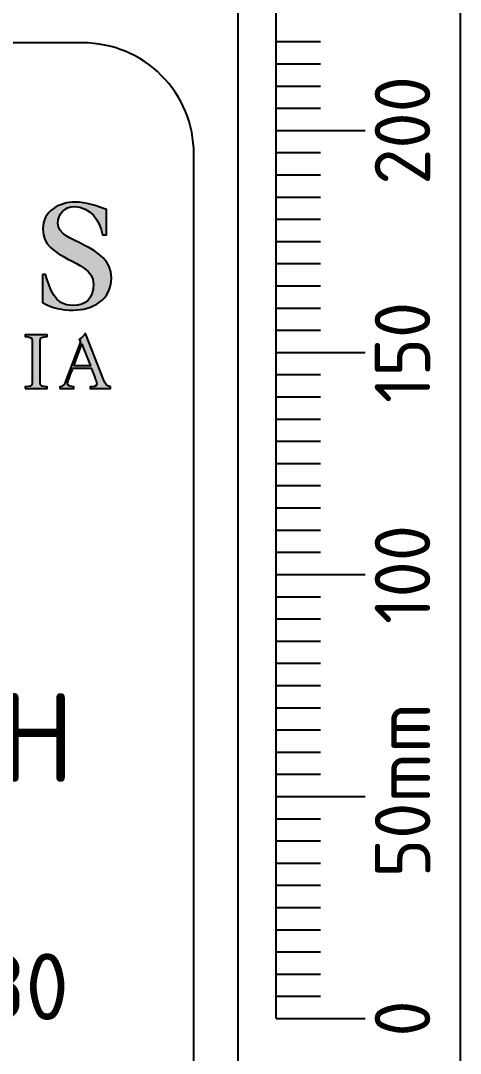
# Model space of a CAD drawing. Extents: x 0 to 420, y 0 to 297.
# Drawn here: x 405.6 to 415.5, y 59.08 to 82.34 of the extents above; entities that cross this region are included whole.
import ezdxf
from ezdxf.enums import TextEntityAlignment as Align

# ---------------------------------------------------------------- set-up
doc = ezdxf.new("R2010")
doc.units = 0
doc.header["$LTSCALE"] = 0.3
doc.header["$MEASUREMENT"] = 0
doc.layers.get('0').update_dxf_attribs({"linetype": 'CONTINUOUS'})
for name, color, linetype in [('L18', 4, 'CONTINUOUS'), ('L35', 3, 'CONTINUOUS'), ('TBLK18', 4, 'CONTINUOUS'), ('TBLK25', 1, 'CONTINUOUS'), ('TBLK35', 3, 'CONTINUOUS'), ('TBLK50', 7, 'CONTINUOUS')]:
    doc.layers.add(name, color=color, linetype=linetype)
doc.styles.add('iso', font='iso3098b.shx')

# ---------------------------------------------------------------- blocks, each defined once
blk = doc.blocks.new('sca10_3')
at = {"layer": 'L18'}
for p, q in [((-4.145, 14), (-4.145, 89)), ((-4.145, 36), (-3.145, 36)), ((-4.145, 35.5), (-3.145, 35.5)), ((-4.145, 35), (-3.145, 35)), ((-4.145, 34.5), (-3.145, 34.5)), ((-4.145, 34), (-2.145, 34)), ((-4.145, 33.5), (-3.145, 33.5)), ((-4.145, 33), (-3.145, 33)), ((-4.145, 32.5), (-3.145, 32.5)), ((-4.145, 32), (-3.145, 32)), ((-4.145, 31.5), (-3.145, 31.5)), ((-4.145, 31), (-3.145, 31)), ((-4.145, 30.5), (-3.145, 30.5)), ((-4.145, 30), (-3.145, 30)), ((-4.145, 29.5), (-3.145, 29.5)), ((-4.145, 29), (-2.145, 29)), ((-4.145, 28.5), (-3.145, 28.5)), ((-4.145, 28), (-3.145, 28)), ((-4.145, 27.5), (-3.145, 27.5)), ((-4.145, 27), (-3.145, 27)), ((-4.145, 26.5), (-3.145, 26.5)), ((-4.145, 26), (-3.145, 26)), ((-4.145, 25.5), (-3.145, 25.5)), ((-4.145, 25), (-3.145, 25)), ((-4.145, 24.5), (-3.145, 24.5)), ((-4.145, 24), (-2.145, 24)), ((-4.145, 23.5), (-3.145, 23.5)), ((-4.145, 23), (-3.145, 23)), ((-4.145, 22.5), (-3.145, 22.5)), ((-4.145, 22), (-3.145, 22)), ((-4.145, 21.5), (-3.145, 21.5)), ((-4.145, 21), (-3.145, 21)), ((-4.145, 20.5), (-3.145, 20.5)), ((-4.145, 20), (-3.145, 20)), ((-4.145, 19.5), (-3.145, 19.5)), ((-4.145, 19), (-2.145, 19)), ((-4.145, 18.5), (-3.145, 18.5)), ((-4.145, 18), (-3.145, 18)), ((-4.145, 17.5), (-3.145, 17.5)), ((-4.145, 17), (-3.145, 17)), ((-4.145, 16.5), (-3.145, 16.5)), ((-4.145, 16), (-3.145, 16)), ((-4.145, 15.5), (-3.145, 15.5)), ((-4.145, 15), (-3.145, 15)), ((-4.145, 14.5), (-3.145, 14.5)), ((-4.145, 14), (-2.145, 14))]:
    blk.add_line(p, q, dxfattribs=at)
at = {"layer": 'L18', "style": 'iso'}
for s, p in [('200', (-0.678, 34)), ('150', (-0.678, 29)), ('100', (-0.678, 24)), ('0', (-0.678, 14))]:
    blk.add_text(s, height=1.25, rotation=90, dxfattribs=at).set_placement(p, align=Align.CENTER)
blk.add_text('50mm', height=1.25, rotation=90, dxfattribs=at).set_placement((-0.675, 17.177))
blk = doc.blocks.new('A3BBLK')
at = {"layer": 'TBLK50'}
blk.add_line((415.5, 4.5), (415.5, 292.5), dxfattribs=at)
blk = doc.blocks.new('MR logo')
at = {"layer": 'TBLK18'}
h = blk.add_hatch(color=256, dxfattribs=at)
edge = h.paths.add_edge_path()
edge.add_spline(control_points=[(47.997, -11.088), (47.997, -11.088), (48.129, -11.088), (48.129, -11.088), (48.129, -11.088), (48.324, -11.723), (48.538, -12.497), (49.349, -12.497), (49.349, -12.497), (49.972, -12.497), (50.286, -12.144), (50.286, -11.528), (50.286, -11.528), (50.286, -10.874), (49.62, -10.673), (49.135, -10.396), (49.135, -10.396), (48.538, -10.05), (48.009, -9.792), (48.009, -9.044), (48.009, -9.044), (48.009, -8.239), (48.752, -7.83), (49.469, -7.83), (49.469, -7.83), (49.953, -7.83), (50.425, -8.006), (50.871, -8.163), (50.871, -8.163), (50.871, -8.163), (50.871, -9.302), (50.871, -9.302), (50.871, -9.302), (50.871, -9.302), (50.701, -9.302), (50.701, -9.302), (50.701, -9.302), (50.576, -8.66), (50.142, -8.037), (49.425, -8.037), (49.425, -8.037), (48.978, -8.037), (48.689, -8.358), (48.689, -8.798), (48.689, -8.798), (48.689, -9.717), (51.097, -9.685), (51.097, -11.251), (51.097, -11.251), (51.097, -12.226), (50.248, -12.698), (49.374, -12.698), (49.374, -12.698), (48.89, -12.698), (48.431, -12.603), (47.997, -12.358), (47.997, -12.358), (47.997, -12.358), (47.997, -11.088), (47.997, -11.088)], knot_values=[0, 0, 0, 0, 0.066667, 0.066667, 0.066667, 0.066667, 0.133333, 0.133333, 0.133333, 0.133333, 0.2, 0.2, 0.2, 0.2, 0.266667, 0.266667, 0.266667, 0.266667, 0.333333, 0.333333, 0.333333, 0.333333, 0.4, 0.4, 0.4, 0.4, 0.466667, 0.466667, 0.466667, 0.466667, 0.533333, 0.533333, 0.533333, 0.533333, 0.6, 0.6, 0.6, 0.6, 0.666667, 0.666667, 0.666667, 0.666667, 0.733333, 0.733333, 0.733333, 0.733333, 0.8, 0.8, 0.8, 0.8, 0.866667, 0.866667, 0.866667, 0.866667, 0.933333, 0.933333, 0.933333, 0.933333, 1, 1, 1, 1], degree=3, periodic=0)
h = blk.add_hatch(color=256, dxfattribs=at)
edge = h.paths.add_edge_path()
edge.add_spline(control_points=[(47.217, -16.226), (47.217, -16.226), (47.217, -16.151), (47.217, -16.151), (47.217, -16.151), (47.406, -16.151), (47.531, -16.132), (47.531, -15.956), (47.531, -15.956), (47.531, -15.956), (47.531, -14.088), (47.531, -14.088), (47.531, -14.088), (47.531, -13.912), (47.406, -13.893), (47.217, -13.893), (47.217, -13.893), (47.217, -13.893), (47.217, -13.817), (47.217, -13.817), (47.217, -13.817), (47.217, -13.817), (48.211, -13.817), (48.211, -13.817), (48.211, -13.817), (48.211, -13.817), (48.211, -13.893), (48.211, -13.893), (48.211, -13.893), (48.009, -13.893), (47.884, -13.912), (47.884, -14.088), (47.884, -14.088), (47.884, -14.088), (47.884, -15.956), (47.884, -15.956), (47.884, -15.956), (47.884, -16.132), (48.009, -16.151), (48.211, -16.151), (48.211, -16.151), (48.211, -16.151), (48.211, -16.226), (48.211, -16.226), (48.211, -16.226), (48.211, -16.226), (47.217, -16.226), (47.217, -16.226)], knot_values=[0, 0, 0, 0, 0.083333, 0.083333, 0.083333, 0.083333, 0.166667, 0.166667, 0.166667, 0.166667, 0.25, 0.25, 0.25, 0.25, 0.333333, 0.333333, 0.333333, 0.333333, 0.416667, 0.416667, 0.416667, 0.416667, 0.5, 0.5, 0.5, 0.5, 0.583333, 0.583333, 0.583333, 0.583333, 0.666667, 0.666667, 0.666667, 0.666667, 0.75, 0.75, 0.75, 0.75, 0.833333, 0.833333, 0.833333, 0.833333, 0.916667, 0.916667, 0.916667, 0.916667, 1, 1, 1, 1], degree=3, periodic=0)
h = blk.add_hatch(color=256, dxfattribs=at)
edge = h.paths.add_edge_path()
edge.add_spline(control_points=[(48.777, -16.226), (48.777, -16.226), (48.777, -16.151), (48.777, -16.151), (48.777, -16.151), (48.877, -16.144), (48.965, -16.075), (48.997, -15.981), (48.997, -15.981), (48.997, -15.981), (49.708, -14.132), (49.708, -14.132), (49.708, -14.132), (49.708, -14.132), (49.645, -14.025), (49.645, -14.025), (49.645, -14.025), (49.764, -13.962), (49.846, -13.855), (49.928, -13.754), (49.928, -13.754), (49.928, -13.754), (50.745, -15.83), (50.745, -15.83), (50.745, -15.83), (50.821, -16.031), (50.865, -16.119), (51.053, -16.151), (51.053, -16.151), (51.053, -16.151), (51.053, -16.226), (51.053, -16.226), (51.053, -16.226), (51.053, -16.226), (50.142, -16.226), (50.142, -16.226), (50.142, -16.226), (50.142, -16.226), (50.142, -16.151), (50.142, -16.151), (50.142, -16.151), (50.248, -16.151), (50.437, -16.151), (50.437, -16.012), (50.437, -16.012), (50.437, -15.912), (50.242, -15.465), (50.192, -15.308), (50.192, -15.308), (50.192, -15.308), (49.362, -15.308), (49.362, -15.308), (49.362, -15.308), (49.324, -15.434), (49.123, -15.912), (49.123, -16), (49.123, -16), (49.123, -16.138), (49.311, -16.138), (49.406, -16.151), (49.406, -16.151), (49.406, -16.151), (49.406, -16.226), (49.406, -16.226), (49.406, -16.226), (49.406, -16.226), (48.777, -16.226), (48.777, -16.226)], knot_values=[0, 0, 0, 0, 0.058824, 0.058824, 0.058824, 0.058824, 0.117647, 0.117647, 0.117647, 0.117647, 0.176471, 0.176471, 0.176471, 0.176471, 0.235294, 0.235294, 0.235294, 0.235294, 0.294118, 0.294118, 0.294118, 0.294118, 0.352941, 0.352941, 0.352941, 0.352941, 0.411765, 0.411765, 0.411765, 0.411765, 0.470588, 0.470588, 0.470588, 0.470588, 0.529412, 0.529412, 0.529412, 0.529412, 0.588235, 0.588235, 0.588235, 0.588235, 0.647059, 0.647059, 0.647059, 0.647059, 0.705882, 0.705882, 0.705882, 0.705882, 0.764706, 0.764706, 0.764706, 0.764706, 0.823529, 0.823529, 0.823529, 0.823529, 0.882353, 0.882353, 0.882353, 0.882353, 0.941176, 0.941176, 0.941176, 0.941176, 1, 1, 1, 1], degree=3, periodic=0)
edge = h.paths.add_edge_path(flags=16)
edge.add_spline(control_points=[(49.399, -15.213), (49.399, -15.213), (50.154, -15.213), (50.154, -15.213), (50.154, -15.213), (50.154, -15.213), (49.764, -14.232), (49.764, -14.232), (49.764, -14.232), (49.764, -14.232), (49.399, -15.213), (49.399, -15.213)], knot_values=[0, 0, 0, 0, 0.333333, 0.333333, 0.333333, 0.333333, 0.666667, 0.666667, 0.666667, 0.666667, 1, 1, 1, 1], degree=3, periodic=0)
for points, knots in [([(47.997, -11.088), (47.997, -11.088), (48.129, -11.088), (48.129, -11.088), (48.129, -11.088), (48.324, -11.723), (48.538, -12.497), (49.349, -12.497), (49.349, -12.497), (49.972, -12.497), (50.286, -12.144), (50.286, -11.528), (50.286, -11.528), (50.286, -10.874), (49.62, -10.673), (49.135, -10.396), (49.135, -10.396), (48.538, -10.05), (48.009, -9.792), (48.009, -9.044), (48.009, -9.044), (48.009, -8.239), (48.752, -7.83), (49.469, -7.83), (49.469, -7.83), (49.953, -7.83), (50.425, -8.006), (50.871, -8.163), (50.871, -8.163), (50.871, -8.163), (50.871, -9.302), (50.871, -9.302), (50.871, -9.302), (50.871, -9.302), (50.701, -9.302), (50.701, -9.302), (50.701, -9.302), (50.576, -8.66), (50.142, -8.037), (49.425, -8.037), (49.425, -8.037), (48.978, -8.037), (48.689, -8.358), (48.689, -8.798), (48.689, -8.798), (48.689, -9.717), (51.097, -9.685), (51.097, -11.251), (51.097, -11.251), (51.097, -12.226), (50.248, -12.698), (49.374, -12.698), (49.374, -12.698), (48.89, -12.698), (48.431, -12.603), (47.997, -12.358), (47.997, -12.358), (47.997, -12.358), (47.997, -11.088), (47.997, -11.088)], [0, 0, 0, 0, 0.066667, 0.066667, 0.066667, 0.066667, 0.133333, 0.133333, 0.133333, 0.133333, 0.2, 0.2, 0.2, 0.2, 0.266667, 0.266667, 0.266667, 0.266667, 0.333333, 0.333333, 0.333333, 0.333333, 0.4, 0.4, 0.4, 0.4, 0.466667, 0.466667, 0.466667, 0.466667, 0.533333, 0.533333, 0.533333, 0.533333, 0.6, 0.6, 0.6, 0.6, 0.666667, 0.666667, 0.666667, 0.666667, 0.733333, 0.733333, 0.733333, 0.733333, 0.8, 0.8, 0.8, 0.8, 0.866667, 0.866667, 0.866667, 0.866667, 0.933333, 0.933333, 0.933333, 0.933333, 1, 1, 1, 1]), ([(47.217, -16.226), (47.217, -16.226), (47.217, -16.151), (47.217, -16.151), (47.217, -16.151), (47.406, -16.151), (47.531, -16.132), (47.531, -15.956), (47.531, -15.956), (47.531, -15.956), (47.531, -14.088), (47.531, -14.088), (47.531, -14.088), (47.531, -13.912), (47.406, -13.893), (47.217, -13.893), (47.217, -13.893), (47.217, -13.893), (47.217, -13.817), (47.217, -13.817), (47.217, -13.817), (47.217, -13.817), (48.211, -13.817), (48.211, -13.817), (48.211, -13.817), (48.211, -13.817), (48.211, -13.893), (48.211, -13.893), (48.211, -13.893), (48.009, -13.893), (47.884, -13.912), (47.884, -14.088), (47.884, -14.088), (47.884, -14.088), (47.884, -15.956), (47.884, -15.956), (47.884, -15.956), (47.884, -16.132), (48.009, -16.151), (48.211, -16.151), (48.211, -16.151), (48.211, -16.151), (48.211, -16.226), (48.211, -16.226), (48.211, -16.226), (48.211, -16.226), (47.217, -16.226), (47.217, -16.226)], [0, 0, 0, 0, 0.083333, 0.083333, 0.083333, 0.083333, 0.166667, 0.166667, 0.166667, 0.166667, 0.25, 0.25, 0.25, 0.25, 0.333333, 0.333333, 0.333333, 0.333333, 0.416667, 0.416667, 0.416667, 0.416667, 0.5, 0.5, 0.5, 0.5, 0.583333, 0.583333, 0.583333, 0.583333, 0.666667, 0.666667, 0.666667, 0.666667, 0.75, 0.75, 0.75, 0.75, 0.833333, 0.833333, 0.833333, 0.833333, 0.916667, 0.916667, 0.916667, 0.916667, 1, 1, 1, 1]), ([(48.777, -16.226), (48.777, -16.226), (48.777, -16.151), (48.777, -16.151), (48.777, -16.151), (48.877, -16.144), (48.965, -16.075), (48.997, -15.981), (48.997, -15.981), (48.997, -15.981), (49.708, -14.132), (49.708, -14.132), (49.708, -14.132), (49.708, -14.132), (49.645, -14.025), (49.645, -14.025), (49.645, -14.025), (49.764, -13.962), (49.846, -13.855), (49.928, -13.754), (49.928, -13.754), (49.928, -13.754), (50.745, -15.83), (50.745, -15.83), (50.745, -15.83), (50.821, -16.031), (50.865, -16.119), (51.053, -16.151), (51.053, -16.151), (51.053, -16.151), (51.053, -16.226), (51.053, -16.226), (51.053, -16.226), (51.053, -16.226), (50.142, -16.226), (50.142, -16.226), (50.142, -16.226), (50.142, -16.226), (50.142, -16.151), (50.142, -16.151), (50.142, -16.151), (50.248, -16.151), (50.437, -16.151), (50.437, -16.012), (50.437, -16.012), (50.437, -15.912), (50.242, -15.465), (50.192, -15.308), (50.192, -15.308), (50.192, -15.308), (49.362, -15.308), (49.362, -15.308), (49.362, -15.308), (49.324, -15.434), (49.123, -15.912), (49.123, -16), (49.123, -16), (49.123, -16.138), (49.311, -16.138), (49.406, -16.151), (49.406, -16.151), (49.406, -16.151), (49.406, -16.226), (49.406, -16.226), (49.406, -16.226), (49.406, -16.226), (48.777, -16.226), (48.777, -16.226)], [0, 0, 0, 0, 0.058824, 0.058824, 0.058824, 0.058824, 0.117647, 0.117647, 0.117647, 0.117647, 0.176471, 0.176471, 0.176471, 0.176471, 0.235294, 0.235294, 0.235294, 0.235294, 0.294118, 0.294118, 0.294118, 0.294118, 0.352941, 0.352941, 0.352941, 0.352941, 0.411765, 0.411765, 0.411765, 0.411765, 0.470588, 0.470588, 0.470588, 0.470588, 0.529412, 0.529412, 0.529412, 0.529412, 0.588235, 0.588235, 0.588235, 0.588235, 0.647059, 0.647059, 0.647059, 0.647059, 0.705882, 0.705882, 0.705882, 0.705882, 0.764706, 0.764706, 0.764706, 0.764706, 0.823529, 0.823529, 0.823529, 0.823529, 0.882353, 0.882353, 0.882353, 0.882353, 0.941176, 0.941176, 0.941176, 0.941176, 1, 1, 1, 1]), ([(49.399, -15.213), (49.399, -15.213), (50.154, -15.213), (50.154, -15.213), (50.154, -15.213), (50.154, -15.213), (49.764, -14.232), (49.764, -14.232), (49.764, -14.232), (49.764, -14.232), (49.399, -15.213), (49.399, -15.213)], [0, 0, 0, 0, 0.333333, 0.333333, 0.333333, 0.333333, 0.666667, 0.666667, 0.666667, 0.666667, 1, 1, 1, 1])]:
    blk.add_open_spline(points, degree=3, knots=knots, dxfattribs=at)
blk = doc.blocks.new('a3_in_vtblk')
at = {"layer": 'TBLK35'}
blk.add_line((410.5, 37), (410.5, 292.5), dxfattribs=at)
at = {"layer": 'TBLK50'}
blk.add_lwpolyline([(409.5, 40.5), (409.5, 79.341, 0.414214), (407, 81.841), (356, 81.841, 0.414214), (353.5, 79.341), (353.5, 40.5, 0.414214), (356, 38), (407, 38, 0.414214)], format="xyb", close=True, dxfattribs=at)
blk.add_blockref('A3BBLK', (0, 0))
at = {"xscale": 0.5, "yscale": 0.5}
blk.add_blockref('MR logo', (382.095, 82.171), dxfattribs=at)
at = {"layer": 'TBLK18', "style": 'iso'}
for tag, p, height in [('GROUND_SURVEY_STD.', (381.875, 126.105), 1.8), ('SURVEY_CAPTURE_DATE', (381.945, 122.605), 1.8), ('MAPPING_SURVEY_STD.', (381.945, 119.105), 1.8), ('MAPPING_CAPTURE_DATE', (381.945, 115.605), 1.8), ('PROJECT_ZONE', (381.945, 112.105), 1.8), ('HEIGHT_DATUM', (381.945, 108.605), 1.8), ('CLIENT_STREET_NAME', (355.514, 86.941), 1.5), ('CLIENT_SUBURB_POSTCODE', (388.488, 86.941), 1.5), ('CLIENT_TELEPHONE_NO.', (368.306, 84.677), 1.5), ('CLIENT_FAX_NO.', (393.555, 84.677), 1.5), ('STREET_NAME', (355.514, 62.1), 1.5), ('SUBURB_POSTCODE', (388.488, 62.1), 1.5), ('TELEPHONE_NO.', (368.306, 59.836), 1.5), ('FAX_NO.', (393.555, 59.836), 1.5)]:
    blk.add_attdef(tag, p, '', height=height, dxfattribs=at)
for tag, p in [('CLIENT_MR_DIRECTORATE', (381.5, 92.96)), ('MR_DIRECTORATE', (381.5, 68.119))]:
    blk.add_attdef(tag, text='', height=1.5, dxfattribs=at).set_placement(p, align=Align.CENTER)
at = {"layer": 'TBLK25', "style": 'iso'}
for tag, height, p in [('CLIENT_MR__BRANCH', 2, (381.5, 90.04)), ('MR_BRANCH', 2, (381.5, 65.199)), ('ROAD_SECTION', 1.75, (384.5, 29.162)), ('SLK', 1.75, (384.5, 26.108)), ('CHAINAGE', 1.75, (384.5, 19.205))]:
    blk.add_attdef(tag, text='', height=height, dxfattribs=at).set_placement(p, align=Align.CENTER)
for tag, p, height in [('FILE_NUMBER', (371.773, 54.237), 2.5), ('DESIGNED_/_DRAWN', (371.773, 49.487), 2), ('VERIFIED', (371.773, 44.487), 2), ('APPROVED', (371.773, 39.487), 2), ('LOCAL_AUTHORITY', (370.48, 16.733), 1.25)]:
    blk.add_attdef(tag, p, '', height=height, dxfattribs=at)
at = {"layer": 'TBLK35', "style": 'iso', "width": 0.9}
for tag, p in [('ROAD_PROJECT&NUMBER', (384.5, 32.231)), ('DRAWING_DESCRIPTION', (384.5, 22.288))]:
    blk.add_attdef(tag, text='', height=2.5, dxfattribs=at).set_placement(p, align=Align.CENTER)
at = {"layer": 'TBLK50', "style": 'iso'}
blk.add_attdef('MRWA_DRG_NUMBER', (356.288, 6.085), '', height=5, dxfattribs=at)

msp = doc.modelspace()

# ---------------------------------------------------------------- block references
at = {"color": 1}
ref = msp.add_blockref('a3_in_vtblk', (0, 0), dxfattribs=at)
ref.add_attrib('MR_BRANCH', 'ROAD AND TRAFFIC ENGINEERING BRANCH', dxfattribs={"layer": 'TBLK25', "height": 2, "style": 'iso'}).set_placement((381.499976, 65.19891), align=Align.CENTER)
ref.add_attrib('FAX_NO.', '(08) 9323 4430', (393.555162, 59.836075), dxfattribs={"layer": 'TBLK18', "height": 1.5, "style": 'iso'})
at = {"layer": 'L35'}
msp.add_blockref('sca10_3', (415.5, 45.868454), dxfattribs=at)

doc.saveas('drawing.dxf')
